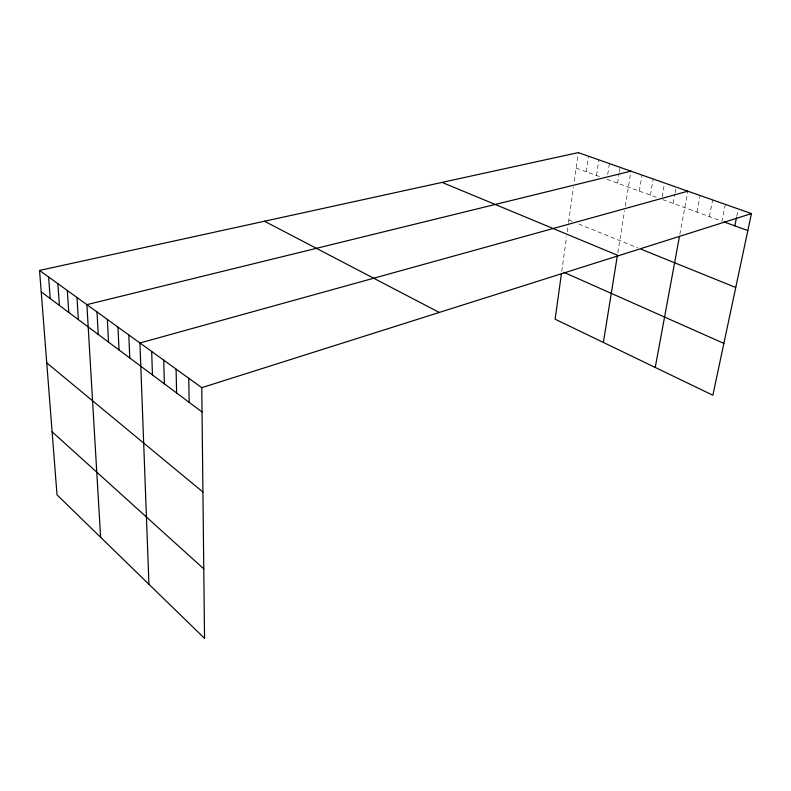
<?xml version="1.0" encoding="UTF-8"?>
<svg xmlns="http://www.w3.org/2000/svg" width="791" height="791" viewBox="0 0 791 791"><rect width="100%" height="100%" fill="white"/><g stroke="black" fill="none" stroke-linecap="round" stroke-linejoin="round"><path stroke-width="0.59" stroke-dasharray="3.96 2.97" d="M561.758 271.382L566.583 236.598M567.236 231.892L568.393 223.596M568.551 222.409L573.445 187.21M574.266 181.277L578.251 152.614M586.24 171.776L588.474 156.213M596.543 175.523L598.846 159.861M607.725 174.475L609.377 163.579M617.603 183.186L619.126 173.437M619.313 172.211L620.075 167.336M617.801 252.794L624.564 210.782M625.285 206.303L630.931 171.163M639.306 191.086L641.966 175.048M650.42 195.13L653.168 178.993M662.107 196.91L664.133 185.312M673.161 203.406L674.842 194.072M675.049 192.895L676.097 187.062M679.855 234.354L687.844 191.195M696.99 212.077L700.144 195.525M709.389 216.586L712.642 199.935M725.367 204.404L721.985 221.173L662.848 199.648M736.797 216.19L738.043 210.169M576.095 168.078L600.023 176.789M606.994 179.32L657.183 197.592M568.887 220.046L572.18 221.371M578.765 224.031L637.961 247.959"/><path stroke-width="1.19" d="M561.422 273.805L555.114 319.198L712.859 395.223L751.45 213.59L578.251 152.614L39.55 270.433L57.021 494.879L204.543 638.386L201.764 387.669L39.55 270.433M603.375 342.454L617.217 256.422M655.235 367.449L679.429 236.657M734.809 225.84L736.55 217.396M201.764 387.669L751.45 213.59M687.844 191.195L139.938 342.987L148.945 584.302M630.931 171.163L86.881 304.644L100.615 537.287M724.121 221.955L747.841 230.586M641.194 249.264L735.749 287.479M442.05 182.405L618.552 255.681M563.894 272.331L723.874 343.393M264.491 221.233L439.282 312.455M41.211 291.839L202.041 411.973M46.748 362.891L202.921 492.042M52.107 431.807L203.771 568.838M48.607 276.979L50.209 298.553M57.852 283.662L59.394 305.415M67.314 290.505L68.777 312.435M76.984 297.495L78.378 319.604M97.006 311.961L98.242 334.435M107.358 319.445L108.515 342.108M117.968 327.108L119.026 349.968M128.824 334.949L129.783 358.007M151.684 351.471L152.445 374.924M163.727 360.172L164.37 383.833M176.077 369.1L176.601 392.979M188.752 378.266L189.158 402.352"/></g></svg>
